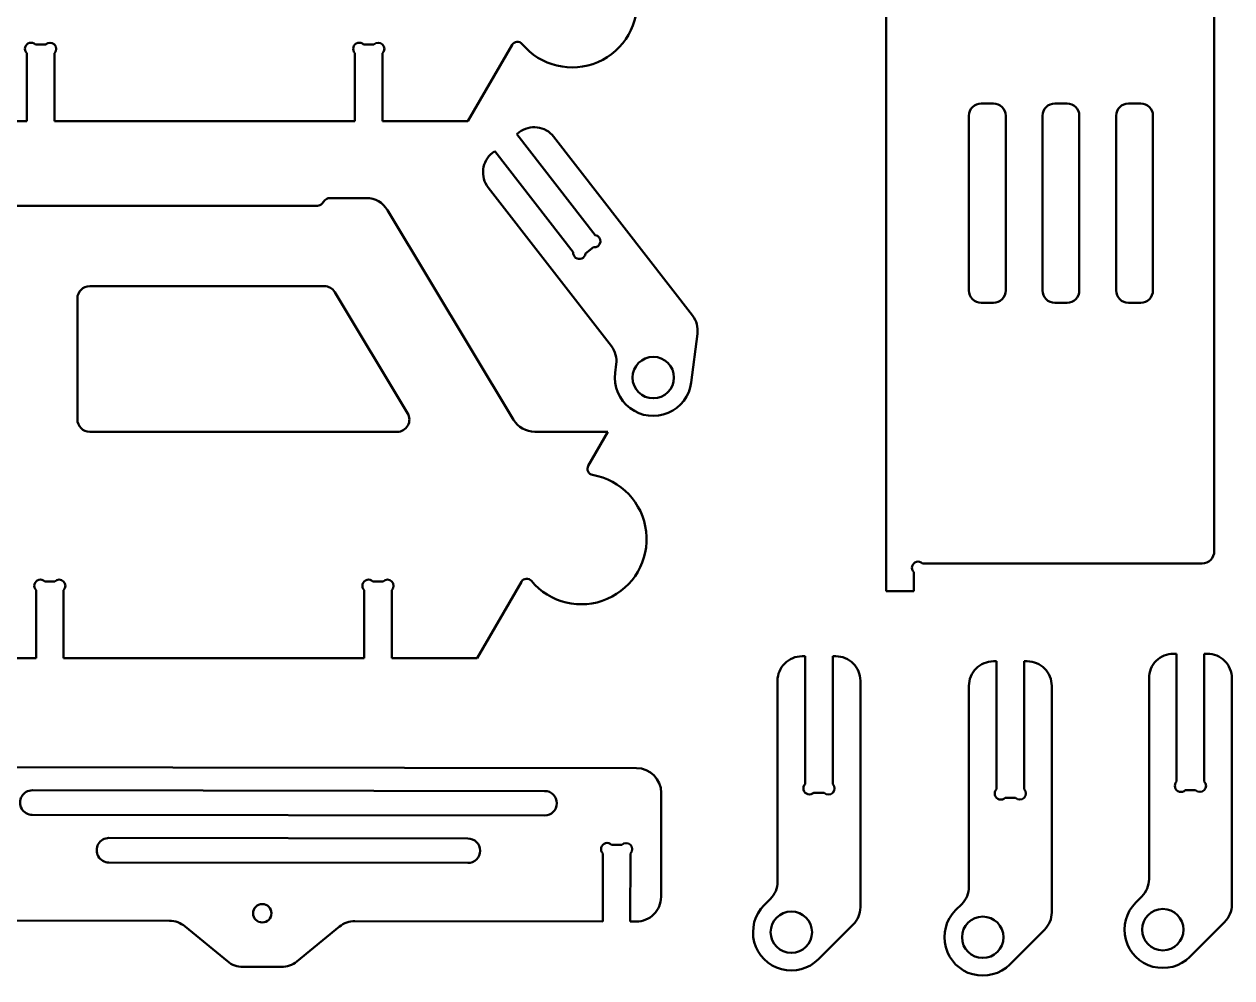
# Model space of a CAD drawing. Header units: millimetres. Extents: x -5696 to 5717, y -1207 to 892.
# Drawn here: x -4859.8 to -4684.2, y -1204.4 to -1065.7 of the extents above; entities that cross this region are included whole.
import ezdxf

# ---------------------------------------------------------------- set-up
doc = ezdxf.new("R2010")
doc.units = ezdxf.units.MM
doc.header["$MEASUREMENT"] = 0
doc.layers.add('layer 1', color=7, linetype='Continuous')

msp = doc.modelspace()

# ---------------------------------------------------------------- linework, layer by layer
at = {"layer": 'layer 1', "lineweight": 50}
for points in [[(-4734.5114, -1148.1703), (-4734.5114, -1148.1703), (-4734.5114, -953.7432), (-4734.5114, -953.7432)], [(-4686.7965, -959.5403), (-4686.7965, -959.5403), (-4686.7965, -1142.3732), (-4686.7965, -1142.3732)], [(-4858.1792, -1068.6971), (-4858.1792, -1068.6971), (-4856.6884, -1068.6971), (-4856.6884, -1068.6971)], [(-4810.4643, -1068.6971), (-4810.4643, -1068.6971), (-4808.9735, -1068.6971), (-4808.9735, -1068.6971)], [(-4795.294, -1079.8454), (-4795.294, -1079.8454), (-4788.8863, -1068.7469), (-4788.8863, -1068.7469)], [(-4859.4405, -1079.8454), (-4859.4405, -1079.8454), (-4859.4405, -1069.9583), (-4859.4405, -1069.9583)], [(-4855.4271, -1069.9583), (-4855.4271, -1069.9583), (-4855.4271, -1079.8454), (-4855.4271, -1079.8454)], [(-4811.7256, -1079.8454), (-4811.7256, -1079.8454), (-4811.7256, -1069.9583), (-4811.7256, -1069.9583)], [(-4807.7122, -1069.9583), (-4807.7122, -1069.9583), (-4807.7122, -1079.8454), (-4807.7122, -1079.8454)], [(-4720.6875, -1077.2669), (-4720.6875, -1077.2669), (-4718.9037, -1077.2669), (-4718.9037, -1077.2669)], [(-4709.9851, -1077.2669), (-4709.9851, -1077.2669), (-4708.2013, -1077.2669), (-4708.2013, -1077.2669)], [(-4699.2827, -1077.2669), (-4699.2827, -1077.2669), (-4697.4989, -1077.2669), (-4697.4989, -1077.2669)], [(-4722.4712, -1104.4688), (-4722.4712, -1104.4688), (-4722.4712, -1079.0506), (-4722.4712, -1079.0506)], [(-4717.12, -1079.0506), (-4717.12, -1079.0506), (-4717.12, -1104.4688), (-4717.12, -1104.4688)], [(-4711.7688, -1104.4688), (-4711.7688, -1104.4688), (-4711.7688, -1079.0506), (-4711.7688, -1079.0506)], [(-4706.4176, -1079.0506), (-4706.4176, -1079.0506), (-4706.4176, -1104.4688), (-4706.4176, -1104.4688)], [(-4701.0664, -1104.4688), (-4701.0664, -1104.4688), (-4701.0664, -1079.0506), (-4701.0664, -1079.0506)], [(-4695.7152, -1079.0506), (-4695.7152, -1079.0506), (-4695.7152, -1104.4688), (-4695.7152, -1104.4688)], [(-4903.142, -1079.8454), (-4903.142, -1079.8454), (-4859.4405, -1079.8454), (-4859.4405, -1079.8454)], [(-4855.4271, -1079.8454), (-4855.4271, -1079.8454), (-4811.7256, -1079.8454), (-4811.7256, -1079.8454)], [(-4807.7122, -1079.8454), (-4807.7122, -1079.8454), (-4795.294, -1079.8454), (-4795.294, -1079.8454)], [(-4788.2057, -1081.7352), (-4788.2057, -1081.7352), (-4787.8534, -1081.4618), (-4787.8534, -1081.4618)], [(-4776.8133, -1096.4163), (-4776.8133, -1096.4163), (-4788.2057, -1081.7352), (-4788.2057, -1081.7352)], [(-4782.8479, -1082.0932), (-4782.8479, -1082.0932), (-4762.6546, -1108.1157), (-4762.6546, -1108.1157)], [(-4791.7287, -1084.4691), (-4791.7287, -1084.4691), (-4791.3764, -1084.1957), (-4791.3764, -1084.1957)], [(-4791.3764, -1084.1957), (-4791.3764, -1084.1957), (-4779.984, -1098.8767), (-4779.984, -1098.8767)], [(-4774.451, -1112.5535), (-4774.451, -1112.5535), (-4792.3601, -1089.4746), (-4792.3601, -1089.4746)], [(-4817.1902, -1092.1451), (-4816.9266, -1092.1451), (-4816.6765, -1092.0285), (-4816.507, -1091.8265)], [(-4816.1062, -1091.3489), (-4816.1062, -1091.3489), (-4816.507, -1091.8265), (-4816.507, -1091.8265)], [(-4815.423, -1091.0303), (-4815.6866, -1091.0303), (-4815.9368, -1091.1469), (-4816.1062, -1091.3489)], [(-4810.0534, -1091.0303), (-4810.0534, -1091.0303), (-4815.423, -1091.0303), (-4815.423, -1091.0303)], [(-4806.9955, -1092.7604), (-4807.6405, -1091.6869), (-4808.8011, -1091.0303), (-4810.0534, -1091.0303)], [(-4817.1902, -1092.1451), (-4817.1902, -1092.1451), (-4911.4782, -1092.1451), (-4911.4782, -1092.1451)], [(-4788.6556, -1123.2831), (-4788.6556, -1123.2831), (-4806.9955, -1092.7604), (-4806.9955, -1092.7604)], [(-4778.2143, -1099.0999), (-4778.2143, -1099.0999), (-4777.0365, -1098.186), (-4777.0365, -1098.186)], [(-4850.2887, -1103.8313), (-4850.2887, -1103.8313), (-4816.1795, -1103.8313), (-4816.1795, -1103.8313)], [(-4814.6505, -1104.6964), (-4814.973, -1104.1596), (-4815.5533, -1103.8313), (-4816.1795, -1103.8313)], [(-4852.0724, -1123.2294), (-4852.0724, -1123.2294), (-4852.0724, -1105.6151), (-4852.0724, -1105.6151)], [(-4814.6505, -1104.6964), (-4814.6505, -1104.6964), (-4804.0667, -1122.3107), (-4804.0667, -1122.3107)], [(-4718.9037, -1106.2526), (-4717.9186, -1106.2526), (-4717.12, -1105.454), (-4717.12, -1104.4688)], [(-4708.2013, -1106.2526), (-4707.2162, -1106.2526), (-4706.4176, -1105.454), (-4706.4176, -1104.4688)], [(-4697.4989, -1106.2526), (-4696.5138, -1106.2526), (-4695.7152, -1105.454), (-4695.7152, -1104.4688)], [(-4718.9037, -1106.2526), (-4718.9037, -1106.2526), (-4720.6875, -1106.2526), (-4720.6875, -1106.2526)], [(-4708.2013, -1106.2526), (-4708.2013, -1106.2526), (-4709.9851, -1106.2526), (-4709.9851, -1106.2526)], [(-4697.4989, -1106.2526), (-4697.4989, -1106.2526), (-4699.2827, -1106.2526), (-4699.2827, -1106.2526)], [(-4761.9336, -1110.7492), (-4761.8152, -1109.8105), (-4762.0745, -1108.8632), (-4762.6546, -1108.1157)], [(-4761.9336, -1110.7492), (-4761.9336, -1110.7492), (-4762.8268, -1117.8308), (-4762.8268, -1117.8308)], [(-4773.73, -1115.187), (-4773.6116, -1114.2483), (-4773.871, -1113.301), (-4774.451, -1112.5535)], [(-4773.8875, -1116.4357), (-4773.8875, -1116.4357), (-4773.73, -1115.187), (-4773.73, -1115.187)], [(-4788.6556, -1123.2831), (-4788.0106, -1124.3565), (-4786.85, -1125.0132), (-4785.5977, -1125.0132)], [(-4805.5957, -1125.0132), (-4805.5957, -1125.0132), (-4850.2887, -1125.0132), (-4850.2887, -1125.0132)], [(-4774.942, -1125.0132), (-4774.942, -1125.0132), (-4785.5977, -1125.0132), (-4785.5977, -1125.0132)], [(-4777.7983, -1129.9605), (-4777.7983, -1129.9605), (-4774.942, -1125.0132), (-4774.942, -1125.0132)], [(-4688.5802, -1144.1569), (-4687.5951, -1144.1569), (-4686.7965, -1143.3583), (-4686.7965, -1142.3732)], [(-4688.5802, -1144.1569), (-4688.5802, -1144.1569), (-4729.2367, -1144.1569), (-4729.2367, -1144.1569)], [(-4730.498, -1145.4182), (-4730.498, -1145.4182), (-4730.498, -1148.1703), (-4730.498, -1148.1703)], [(-4858.0874, -1157.9203), (-4858.0874, -1157.9203), (-4858.0874, -1148.0333), (-4858.0874, -1148.0333)], [(-4856.8262, -1146.772), (-4856.8262, -1146.772), (-4855.3353, -1146.772), (-4855.3353, -1146.772)], [(-4854.074, -1148.0333), (-4854.074, -1148.0333), (-4854.074, -1157.9203), (-4854.074, -1157.9203)], [(-4810.3725, -1157.9203), (-4810.3725, -1157.9203), (-4810.3725, -1148.0333), (-4810.3725, -1148.0333)], [(-4809.1112, -1146.772), (-4809.1112, -1146.772), (-4807.6204, -1146.772), (-4807.6204, -1146.772)], [(-4806.3591, -1148.0333), (-4806.3591, -1148.0333), (-4806.3591, -1157.9203), (-4806.3591, -1157.9203)], [(-4793.9409, -1157.9203), (-4793.9409, -1157.9203), (-4787.5332, -1146.8218), (-4787.5332, -1146.8218)], [(-4730.498, -1148.1703), (-4730.498, -1148.1703), (-4734.5114, -1148.1703), (-4734.5114, -1148.1703)], [(-4901.7889, -1157.9203), (-4901.7889, -1157.9203), (-4858.0874, -1157.9203), (-4858.0874, -1157.9203)], [(-4854.074, -1157.9203), (-4854.074, -1157.9203), (-4810.3725, -1157.9203), (-4810.3725, -1157.9203)], [(-4806.3591, -1157.9203), (-4806.3591, -1157.9203), (-4793.9409, -1157.9203), (-4793.9409, -1157.9203)], [(-4746.7222, -1157.6496), (-4746.7222, -1157.6496), (-4746.2763, -1157.6496), (-4746.2763, -1157.6496)], [(-4746.2763, -1157.6496), (-4746.2763, -1157.6496), (-4746.2763, -1176.2324), (-4746.2763, -1176.2324)], [(-4742.2629, -1157.6496), (-4742.2629, -1157.6496), (-4741.8169, -1157.6496), (-4741.8169, -1157.6496)], [(-4742.2629, -1176.2324), (-4742.2629, -1176.2324), (-4742.2629, -1157.6496), (-4742.2629, -1157.6496)], [(-4718.898, -1158.3889), (-4718.898, -1158.3889), (-4718.4521, -1158.3889), (-4718.4521, -1158.3889)], [(-4718.4521, -1158.3889), (-4718.4521, -1158.3889), (-4718.4521, -1176.9716), (-4718.4521, -1176.9716)], [(-4714.4387, -1158.3889), (-4714.4387, -1158.3889), (-4713.9928, -1158.3889), (-4713.9928, -1158.3889)], [(-4714.4387, -1176.9716), (-4714.4387, -1176.9716), (-4714.4387, -1158.3889), (-4714.4387, -1158.3889)], [(-4692.7168, -1157.2789), (-4692.7168, -1157.2789), (-4692.2708, -1157.2789), (-4692.2708, -1157.2789)], [(-4692.2708, -1157.2789), (-4692.2708, -1157.2789), (-4692.2708, -1175.8616), (-4692.2708, -1175.8616)], [(-4688.2574, -1157.2789), (-4688.2574, -1157.2789), (-4687.8115, -1157.2789), (-4687.8115, -1157.2789)], [(-4688.2574, -1175.8616), (-4688.2574, -1175.8616), (-4688.2574, -1157.2789), (-4688.2574, -1157.2789)], [(-4750.2897, -1190.4296), (-4750.2897, -1190.4296), (-4750.2897, -1161.2171), (-4750.2897, -1161.2171)], [(-4738.2495, -1161.2171), (-4738.2495, -1161.2171), (-4738.2495, -1194.1555), (-4738.2495, -1194.1555)], [(-4722.4655, -1191.1689), (-4722.4655, -1191.1689), (-4722.4655, -1161.9563), (-4722.4655, -1161.9563)], [(-4710.4253, -1161.9563), (-4710.4253, -1161.9563), (-4710.4253, -1194.8948), (-4710.4253, -1194.8948)], [(-4696.2842, -1190.0589), (-4696.2842, -1190.0589), (-4696.2842, -1160.8463), (-4696.2842, -1160.8463)], [(-4684.244, -1160.8463), (-4684.244, -1160.8463), (-4684.244, -1193.7848), (-4684.244, -1193.7848)], [(-4770.7699, -1173.9279), (-4770.7699, -1173.9279), (-4871.9968, -1173.7848), (-4871.9968, -1173.7848)], [(-4767.2075, -1177.5004), (-4767.2047, -1175.5301), (-4768.7997, -1173.9306), (-4770.7699, -1173.9279)], [(-4858.6235, -1177.1482), (-4858.6235, -1177.1482), (-4784.1527, -1177.2534), (-4784.1527, -1177.2534)], [(-4767.229, -1192.6621), (-4767.229, -1192.6621), (-4767.2075, -1177.5004), (-4767.2075, -1177.5004)], [(-4745.015, -1177.4937), (-4745.015, -1177.4937), (-4743.5242, -1177.4937), (-4743.5242, -1177.4937)], [(-4691.0095, -1177.1229), (-4691.0095, -1177.1229), (-4689.5187, -1177.1229), (-4689.5187, -1177.1229)], [(-4717.1908, -1178.2329), (-4717.1908, -1178.2329), (-4715.7, -1178.2329), (-4715.7, -1178.2329)], [(-4784.1577, -1180.8209), (-4784.1577, -1180.8209), (-4858.6286, -1180.7156), (-4858.6286, -1180.7156)], [(-4847.485, -1184.0759), (-4847.485, -1184.0759), (-4795.3108, -1184.1496), (-4795.3108, -1184.1496)], [(-4774.4297, -1185.071), (-4774.4297, -1185.071), (-4772.9388, -1185.0731), (-4772.9388, -1185.0731)], [(-4775.7067, -1196.2176), (-4775.7067, -1196.2176), (-4775.6928, -1186.3305), (-4775.6928, -1186.3305)], [(-4771.6793, -1186.3362), (-4771.6793, -1186.3362), (-4771.6933, -1196.2233), (-4771.6933, -1196.2233)], [(-4795.3158, -1187.7171), (-4795.3158, -1187.7171), (-4847.49, -1187.6434), (-4847.49, -1187.6434)], [(-4697.3291, -1192.5814), (-4696.6601, -1191.9124), (-4696.2842, -1191.005), (-4696.2842, -1190.0589)], [(-4751.3346, -1192.9522), (-4750.6655, -1192.2831), (-4750.2897, -1191.3757), (-4750.2897, -1190.4296)], [(-4723.5104, -1193.6914), (-4722.8414, -1193.0224), (-4722.4655, -1192.115), (-4722.4655, -1191.1689)], [(-4752.2245, -1193.8421), (-4752.2245, -1193.8421), (-4751.3346, -1192.9522), (-4751.3346, -1192.9522)], [(-4724.4004, -1194.5814), (-4724.4004, -1194.5814), (-4723.5104, -1193.6914), (-4723.5104, -1193.6914)], [(-4698.2191, -1193.4714), (-4698.2191, -1193.4714), (-4697.3291, -1192.5814), (-4697.3291, -1192.5814)], [(-4685.2889, -1196.3074), (-4684.6199, -1195.6383), (-4684.244, -1194.731), (-4684.244, -1193.7848)], [(-4739.2943, -1196.6781), (-4738.6253, -1196.0091), (-4738.2495, -1195.1017), (-4738.2495, -1194.1555)], [(-4711.4702, -1197.4174), (-4710.8012, -1196.7483), (-4710.4253, -1195.841), (-4710.4253, -1194.8948)], [(-4867.1231, -1196.0884), (-4867.1231, -1196.0884), (-4838.6904, -1196.1285), (-4838.6904, -1196.1285)], [(-4836.4272, -1196.9425), (-4837.0646, -1196.4174), (-4837.8645, -1196.1297), (-4838.6904, -1196.1285)], [(-4836.4272, -1196.9425), (-4836.4272, -1196.9425), (-4830.2651, -1202.0187), (-4830.2651, -1202.0187)], [(-4820.1622, -1202.033), (-4820.1622, -1202.033), (-4813.9858, -1196.9742), (-4813.9858, -1196.9742)], [(-4811.7202, -1196.1667), (-4812.5461, -1196.1655), (-4813.3468, -1196.4509), (-4813.9858, -1196.9742)], [(-4811.7202, -1196.1667), (-4811.7202, -1196.1667), (-4775.7067, -1196.2176), (-4775.7067, -1196.2176)], [(-4771.6933, -1196.2233), (-4771.6933, -1196.2233), (-4770.8015, -1196.2245), (-4770.8015, -1196.2245)], [(-4739.2943, -1196.6781), (-4739.2943, -1196.6781), (-4744.3414, -1201.7252), (-4744.3414, -1201.7252)], [(-4685.2889, -1196.3074), (-4685.2889, -1196.3074), (-4690.336, -1201.3545), (-4690.336, -1201.3545)], [(-4711.4702, -1197.4174), (-4711.4702, -1197.4174), (-4716.5173, -1202.4645), (-4716.5173, -1202.4645)], [(-4830.2651, -1202.0187), (-4829.6276, -1202.5438), (-4828.8278, -1202.8315), (-4828.0019, -1202.8327)], [(-4822.4277, -1202.8406), (-4821.6018, -1202.8417), (-4820.8011, -1202.5563), (-4820.1622, -1202.033)], [(-4828.0019, -1202.8327), (-4828.0019, -1202.8327), (-4822.4277, -1202.8406), (-4822.4277, -1202.8406)]]:
    msp.add_open_spline(points, degree=3, dxfattribs=at)
for points, knots in [([(-4787.4294, -1068.621), (-4784.742, -1071.8381), (-4780.2603, -1072.9073), (-4776.41, -1071.2498), (-4776.41, -1071.2498), (-4772.5598, -1069.5923), (-4770.256, -1065.6021), (-4770.7457, -1061.4389), (-4770.7457, -1061.4389), (-4771.2354, -1057.2758), (-4774.4022, -1053.929), (-4778.5319, -1053.2102)], [0, 0, 0, 0, 0.25, 0.25, 0.25, 0.25, 0.5, 0.5, 0.5, 0.5, 1, 1, 1, 1]), ([(-4858.1792, -1068.6971), (-4858.4045, -1068.4718), (-4858.7329, -1068.3837), (-4859.0407, -1068.4662), (-4859.0407, -1068.4662), (-4859.3484, -1068.5487), (-4859.5888, -1068.7891), (-4859.6713, -1069.0969), (-4859.6713, -1069.0969), (-4859.7538, -1069.4046), (-4859.6658, -1069.733), (-4859.4405, -1069.9583)], [0, 0, 0, 0, 0.25, 0.25, 0.25, 0.25, 0.5, 0.5, 0.5, 0.5, 1, 1, 1, 1]), ([(-4855.4271, -1069.9583), (-4855.0788, -1069.61), (-4855.0788, -1069.0454), (-4855.4271, -1068.6971), (-4855.4271, -1068.6971), (-4855.7754, -1068.3488), (-4856.3401, -1068.3488), (-4856.6884, -1068.6971)], [0, 0, 0, 0, 0.33333333, 0.33333333, 0.33333333, 0.33333333, 1, 1, 1, 1]), ([(-4810.4643, -1068.6971), (-4810.6896, -1068.4718), (-4811.018, -1068.3837), (-4811.3258, -1068.4662), (-4811.3258, -1068.4662), (-4811.6335, -1068.5487), (-4811.8739, -1068.7891), (-4811.9564, -1069.0969), (-4811.9564, -1069.0969), (-4812.0389, -1069.4046), (-4811.9509, -1069.733), (-4811.7256, -1069.9583)], [0, 0, 0, 0, 0.25, 0.25, 0.25, 0.25, 0.5, 0.5, 0.5, 0.5, 1, 1, 1, 1]), ([(-4807.7122, -1069.9583), (-4807.3639, -1069.61), (-4807.3639, -1069.0454), (-4807.7122, -1068.6971), (-4807.7122, -1068.6971), (-4808.0605, -1068.3488), (-4808.6252, -1068.3488), (-4808.9735, -1068.6971)], [0, 0, 0, 0, 0.33333333, 0.33333333, 0.33333333, 0.33333333, 1, 1, 1, 1]), ([(-4787.4294, -1068.621), (-4787.6162, -1068.3975), (-4787.9004, -1068.2792), (-4788.1906, -1068.3043), (-4788.1906, -1068.3043), (-4788.4809, -1068.3293), (-4788.7406, -1068.4946), (-4788.8863, -1068.7469)], [0, 0, 0, 0, 0.33333333, 0.33333333, 0.33333333, 0.33333333, 1, 1, 1, 1]), ([(-4720.6875, -1077.2669), (-4721.1606, -1077.2669), (-4721.6143, -1077.4548), (-4721.9488, -1077.7893), (-4721.9488, -1077.7893), (-4722.2833, -1078.1238), (-4722.4712, -1078.5775), (-4722.4712, -1079.0506)], [0, 0, 0, 0, 0.33333333, 0.33333333, 0.33333333, 0.33333333, 1, 1, 1, 1]), ([(-4717.12, -1079.0506), (-4717.12, -1078.5775), (-4717.308, -1078.1238), (-4717.6425, -1077.7893), (-4717.6425, -1077.7893), (-4717.977, -1077.4548), (-4718.4307, -1077.2669), (-4718.9037, -1077.2669)], [0, 0, 0, 0, 0.33333333, 0.33333333, 0.33333333, 0.33333333, 1, 1, 1, 1]), ([(-4709.9851, -1077.2669), (-4710.4581, -1077.2669), (-4710.9119, -1077.4548), (-4711.2464, -1077.7893), (-4711.2464, -1077.7893), (-4711.5809, -1078.1238), (-4711.7688, -1078.5775), (-4711.7688, -1079.0506)], [0, 0, 0, 0, 0.33333333, 0.33333333, 0.33333333, 0.33333333, 1, 1, 1, 1]), ([(-4706.4176, -1079.0506), (-4706.4176, -1078.5775), (-4706.6055, -1078.1238), (-4706.9401, -1077.7893), (-4706.9401, -1077.7893), (-4707.2746, -1077.4548), (-4707.7283, -1077.2669), (-4708.2013, -1077.2669)], [0, 0, 0, 0, 0.33333333, 0.33333333, 0.33333333, 0.33333333, 1, 1, 1, 1]), ([(-4699.2827, -1077.2669), (-4699.7557, -1077.2669), (-4700.2094, -1077.4548), (-4700.544, -1077.7893), (-4700.544, -1077.7893), (-4700.8785, -1078.1238), (-4701.0664, -1078.5775), (-4701.0664, -1079.0506)], [0, 0, 0, 0, 0.33333333, 0.33333333, 0.33333333, 0.33333333, 1, 1, 1, 1]), ([(-4695.7152, -1079.0506), (-4695.7152, -1078.5775), (-4695.9031, -1078.1238), (-4696.2376, -1077.7893), (-4696.2376, -1077.7893), (-4696.5722, -1077.4548), (-4697.0259, -1077.2669), (-4697.4989, -1077.2669)], [0, 0, 0, 0, 0.33333333, 0.33333333, 0.33333333, 0.33333333, 1, 1, 1, 1]), ([(-4782.8479, -1082.0932), (-4783.4279, -1081.3457), (-4784.2811, -1080.8592), (-4785.2199, -1080.7408), (-4785.2199, -1080.7408), (-4786.1586, -1080.6224), (-4787.1059, -1080.8818), (-4787.8534, -1081.4618)], [0, 0, 0, 0, 0.33333333, 0.33333333, 0.33333333, 0.33333333, 1, 1, 1, 1]), ([(-4791.7287, -1084.4691), (-4792.4762, -1085.0491), (-4792.9627, -1085.9023), (-4793.0811, -1086.8411), (-4793.0811, -1086.8411), (-4793.1995, -1087.7798), (-4792.9401, -1088.7271), (-4792.3601, -1089.4746)], [0, 0, 0, 0, 0.33333333, 0.33333333, 0.33333333, 0.33333333, 1, 1, 1, 1]), ([(-4777.0365, -1098.186), (-4776.5478, -1098.2476), (-4776.1017, -1097.9014), (-4776.0401, -1097.4127), (-4776.0401, -1097.4127), (-4775.9784, -1096.924), (-4776.3246, -1096.4779), (-4776.8133, -1096.4163)], [0, 0, 0, 0, 0.33333333, 0.33333333, 0.33333333, 0.33333333, 1, 1, 1, 1]), ([(-4779.984, -1098.8767), (-4780.0239, -1099.1928), (-4779.8921, -1099.5062), (-4779.6383, -1099.6988), (-4779.6383, -1099.6988), (-4779.3844, -1099.8914), (-4779.0471, -1099.934), (-4778.7534, -1099.8104), (-4778.7534, -1099.8104), (-4778.4597, -1099.6869), (-4778.2542, -1099.4161), (-4778.2143, -1099.0999)], [0, 0, 0, 0, 0.25, 0.25, 0.25, 0.25, 0.5, 0.5, 0.5, 0.5, 1, 1, 1, 1]), ([(-4850.2887, -1103.8313), (-4850.7617, -1103.8313), (-4851.2154, -1104.0193), (-4851.5499, -1104.3538), (-4851.5499, -1104.3538), (-4851.8844, -1104.6883), (-4852.0724, -1105.142), (-4852.0724, -1105.6151)], [0, 0, 0, 0, 0.33333333, 0.33333333, 0.33333333, 0.33333333, 1, 1, 1, 1]), ([(-4722.4712, -1104.4688), (-4722.4712, -1104.9419), (-4722.2833, -1105.3956), (-4721.9488, -1105.7301), (-4721.9488, -1105.7301), (-4721.6143, -1106.0646), (-4721.1606, -1106.2526), (-4720.6875, -1106.2526)], [0, 0, 0, 0, 0.33333333, 0.33333333, 0.33333333, 0.33333333, 1, 1, 1, 1]), ([(-4711.7688, -1104.4688), (-4711.7688, -1104.9419), (-4711.5809, -1105.3956), (-4711.2464, -1105.7301), (-4711.2464, -1105.7301), (-4710.9119, -1106.0646), (-4710.4581, -1106.2526), (-4709.9851, -1106.2526)], [0, 0, 0, 0, 0.33333333, 0.33333333, 0.33333333, 0.33333333, 1, 1, 1, 1]), ([(-4701.0664, -1104.4688), (-4701.0664, -1104.9419), (-4700.8785, -1105.3956), (-4700.544, -1105.7301), (-4700.544, -1105.7301), (-4700.2094, -1106.0646), (-4699.7557, -1106.2526), (-4699.2827, -1106.2526)], [0, 0, 0, 0, 0.33333333, 0.33333333, 0.33333333, 0.33333333, 1, 1, 1, 1]), ([(-4765.3471, -1117.1332), (-4765.3471, -1115.4708), (-4766.6947, -1114.1232), (-4768.3571, -1114.1232), (-4768.3571, -1114.1232), (-4770.0195, -1114.1232), (-4771.3672, -1115.4708), (-4771.3672, -1117.1332), (-4771.3672, -1117.1332), (-4771.3672, -1118.7956), (-4770.0196, -1120.1433), (-4768.3572, -1120.1433), (-4768.3572, -1120.1433), (-4766.6947, -1120.1433), (-4765.3471, -1118.7957), (-4765.3471, -1117.1332)], [0, 0, 0, 0, 0.2, 0.2, 0.2, 0.2, 0.4, 0.4, 0.4, 0.4, 0.6, 0.6, 0.6, 0.6, 1, 1, 1, 1]), ([(-4773.8875, -1116.4357), (-4774.1367, -1118.4115), (-4773.3129, -1120.3702), (-4771.7264, -1121.5739), (-4771.7264, -1121.5739), (-4770.1399, -1122.7776), (-4768.0318, -1123.0435), (-4766.1961, -1122.2714), (-4766.1961, -1122.2714), (-4764.3603, -1121.4993), (-4763.076, -1119.8066), (-4762.8268, -1117.8308)], [0, 0, 0, 0, 0.25, 0.25, 0.25, 0.25, 0.5, 0.5, 0.5, 0.5, 1, 1, 1, 1]), ([(-4852.0724, -1123.2294), (-4852.0724, -1123.7025), (-4851.8844, -1124.1562), (-4851.5499, -1124.4907), (-4851.5499, -1124.4907), (-4851.2154, -1124.8252), (-4850.7617, -1125.0132), (-4850.2887, -1125.0132)], [0, 0, 0, 0, 0.33333333, 0.33333333, 0.33333333, 0.33333333, 1, 1, 1, 1]), ([(-4805.5957, -1125.0132), (-4804.9529, -1125.0132), (-4804.3597, -1124.6673), (-4804.0432, -1124.1078), (-4804.0432, -1124.1078), (-4803.7266, -1123.5483), (-4803.7356, -1122.8618), (-4804.0667, -1122.3107)], [0, 0, 0, 0, 0.33333333, 0.33333333, 0.33333333, 0.33333333, 1, 1, 1, 1]), ([(-4777.7983, -1129.9605), (-4777.944, -1130.2129), (-4777.9573, -1130.5204), (-4777.8339, -1130.7843), (-4777.8339, -1130.7843), (-4777.7104, -1131.0482), (-4777.4659, -1131.2352), (-4777.1789, -1131.2851)], [0, 0, 0, 0, 0.33333333, 0.33333333, 0.33333333, 0.33333333, 1, 1, 1, 1]), ([(-4786.0764, -1146.696), (-4783.389, -1149.913), (-4778.9072, -1150.9822), (-4775.057, -1149.3247), (-4775.057, -1149.3247), (-4771.2067, -1147.6672), (-4768.903, -1143.677), (-4769.3927, -1139.5139), (-4769.3927, -1139.5139), (-4769.8823, -1135.3507), (-4773.0491, -1132.004), (-4777.1788, -1131.2851)], [0, 0, 0, 0, 0.25, 0.25, 0.25, 0.25, 0.5, 0.5, 0.5, 0.5, 1, 1, 1, 1]), ([(-4729.2367, -1144.1569), (-4729.4621, -1143.9316), (-4729.7904, -1143.8436), (-4730.0982, -1143.9261), (-4730.0982, -1143.9261), (-4730.406, -1144.0086), (-4730.6464, -1144.249), (-4730.7289, -1144.5567), (-4730.7289, -1144.5567), (-4730.8113, -1144.8645), (-4730.7233, -1145.1929), (-4730.498, -1145.4182)], [0, 0, 0, 0, 0.25, 0.25, 0.25, 0.25, 0.5, 0.5, 0.5, 0.5, 1, 1, 1, 1]), ([(-4856.8262, -1146.772), (-4857.0515, -1146.5467), (-4857.3798, -1146.4587), (-4857.6876, -1146.5412), (-4857.6876, -1146.5412), (-4857.9954, -1146.6236), (-4858.2358, -1146.864), (-4858.3183, -1147.1718), (-4858.3183, -1147.1718), (-4858.4007, -1147.4796), (-4858.3127, -1147.808), (-4858.0874, -1148.0333)], [0, 0, 0, 0, 0.25, 0.25, 0.25, 0.25, 0.5, 0.5, 0.5, 0.5, 1, 1, 1, 1]), ([(-4854.074, -1148.0333), (-4853.7258, -1147.685), (-4853.7258, -1147.1203), (-4854.074, -1146.772), (-4854.074, -1146.772), (-4854.4223, -1146.4237), (-4854.987, -1146.4237), (-4855.3353, -1146.772)], [0, 0, 0, 0, 0.33333333, 0.33333333, 0.33333333, 0.33333333, 1, 1, 1, 1]), ([(-4809.1112, -1146.772), (-4809.3365, -1146.5467), (-4809.6649, -1146.4587), (-4809.9727, -1146.5412), (-4809.9727, -1146.5412), (-4810.2805, -1146.6236), (-4810.5209, -1146.864), (-4810.6034, -1147.1718), (-4810.6034, -1147.1718), (-4810.6858, -1147.4796), (-4810.5978, -1147.808), (-4810.3725, -1148.0333)], [0, 0, 0, 0, 0.25, 0.25, 0.25, 0.25, 0.5, 0.5, 0.5, 0.5, 1, 1, 1, 1]), ([(-4806.3591, -1148.0333), (-4806.0108, -1147.685), (-4806.0108, -1147.1203), (-4806.3591, -1146.772), (-4806.3591, -1146.772), (-4806.7074, -1146.4237), (-4807.2721, -1146.4237), (-4807.6204, -1146.772)], [0, 0, 0, 0, 0.33333333, 0.33333333, 0.33333333, 0.33333333, 1, 1, 1, 1]), ([(-4786.0764, -1146.696), (-4786.2631, -1146.4724), (-4786.5473, -1146.3541), (-4786.8376, -1146.3792), (-4786.8376, -1146.3792), (-4787.1278, -1146.4043), (-4787.3875, -1146.5695), (-4787.5332, -1146.8218)], [0, 0, 0, 0, 0.33333333, 0.33333333, 0.33333333, 0.33333333, 1, 1, 1, 1]), ([(-4746.7222, -1157.6496), (-4747.6684, -1157.6496), (-4748.5758, -1158.0255), (-4749.2448, -1158.6945), (-4749.2448, -1158.6945), (-4749.9138, -1159.3635), (-4750.2897, -1160.2709), (-4750.2897, -1161.2171)], [0, 0, 0, 0, 0.33333333, 0.33333333, 0.33333333, 0.33333333, 1, 1, 1, 1]), ([(-4738.2495, -1161.2171), (-4738.2495, -1160.2709), (-4738.6253, -1159.3635), (-4739.2943, -1158.6945), (-4739.2943, -1158.6945), (-4739.9634, -1158.0255), (-4740.8708, -1157.6496), (-4741.8169, -1157.6496)], [0, 0, 0, 0, 0.33333333, 0.33333333, 0.33333333, 0.33333333, 1, 1, 1, 1]), ([(-4718.898, -1158.3889), (-4719.8442, -1158.3889), (-4720.7516, -1158.7647), (-4721.4206, -1159.4338), (-4721.4206, -1159.4338), (-4722.0897, -1160.1028), (-4722.4655, -1161.0102), (-4722.4655, -1161.9563)], [0, 0, 0, 0, 0.33333333, 0.33333333, 0.33333333, 0.33333333, 1, 1, 1, 1]), ([(-4710.4253, -1161.9563), (-4710.4253, -1161.0102), (-4710.8012, -1160.1028), (-4711.4702, -1159.4338), (-4711.4702, -1159.4338), (-4712.1392, -1158.7647), (-4713.0466, -1158.3889), (-4713.9928, -1158.3889)], [0, 0, 0, 0, 0.33333333, 0.33333333, 0.33333333, 0.33333333, 1, 1, 1, 1]), ([(-4692.7168, -1157.2789), (-4693.6629, -1157.2789), (-4694.5703, -1157.6547), (-4695.2393, -1158.3238), (-4695.2393, -1158.3238), (-4695.9084, -1158.9928), (-4696.2842, -1159.9002), (-4696.2842, -1160.8463)], [0, 0, 0, 0, 0.33333333, 0.33333333, 0.33333333, 0.33333333, 1, 1, 1, 1]), ([(-4684.244, -1160.8463), (-4684.244, -1159.9002), (-4684.6199, -1158.9928), (-4685.2889, -1158.3238), (-4685.2889, -1158.3238), (-4685.9579, -1157.6547), (-4686.8653, -1157.2789), (-4687.8115, -1157.2789)], [0, 0, 0, 0, 0.33333333, 0.33333333, 0.33333333, 0.33333333, 1, 1, 1, 1]), ([(-4746.2763, -1176.2324), (-4746.5016, -1176.4577), (-4746.5896, -1176.7861), (-4746.5071, -1177.0938), (-4746.5071, -1177.0938), (-4746.4246, -1177.4016), (-4746.1842, -1177.642), (-4745.8765, -1177.7245), (-4745.8765, -1177.7245), (-4745.5687, -1177.8069), (-4745.2403, -1177.719), (-4745.015, -1177.4937)], [0, 0, 0, 0, 0.25, 0.25, 0.25, 0.25, 0.5, 0.5, 0.5, 0.5, 1, 1, 1, 1]), ([(-4743.5242, -1177.4937), (-4743.1759, -1177.842), (-4742.6112, -1177.842), (-4742.2629, -1177.4937), (-4742.2629, -1177.4937), (-4741.9146, -1177.1454), (-4741.9146, -1176.5807), (-4742.2629, -1176.2324)], [0, 0, 0, 0, 0.33333333, 0.33333333, 0.33333333, 0.33333333, 1, 1, 1, 1]), ([(-4692.2708, -1175.8616), (-4692.4961, -1176.087), (-4692.5841, -1176.4153), (-4692.5017, -1176.7231), (-4692.5017, -1176.7231), (-4692.4192, -1177.0309), (-4692.1788, -1177.2713), (-4691.871, -1177.3538), (-4691.871, -1177.3538), (-4691.5632, -1177.4362), (-4691.2348, -1177.3482), (-4691.0095, -1177.1229)], [0, 0, 0, 0, 0.25, 0.25, 0.25, 0.25, 0.5, 0.5, 0.5, 0.5, 1, 1, 1, 1]), ([(-4689.5187, -1177.1229), (-4689.1704, -1177.4712), (-4688.6057, -1177.4712), (-4688.2574, -1177.1229), (-4688.2574, -1177.1229), (-4687.9091, -1176.7747), (-4687.9091, -1176.2099), (-4688.2574, -1175.8616)], [0, 0, 0, 0, 0.33333333, 0.33333333, 0.33333333, 0.33333333, 1, 1, 1, 1]), ([(-4858.6235, -1177.1482), (-4859.2608, -1177.1473), (-4859.8501, -1177.4864), (-4860.1695, -1178.0379), (-4860.1695, -1178.0379), (-4860.489, -1178.5893), (-4860.4899, -1179.2693), (-4860.1721, -1179.8216), (-4860.1721, -1179.8216), (-4859.8542, -1180.3739), (-4859.2658, -1180.7147), (-4858.6286, -1180.7156)], [0, 0, 0, 0, 0.25, 0.25, 0.25, 0.25, 0.5, 0.5, 0.5, 0.5, 1, 1, 1, 1]), ([(-4784.1577, -1180.8209), (-4783.1726, -1180.8223), (-4782.3728, -1180.0248), (-4782.3715, -1179.0397), (-4782.3715, -1179.0397), (-4782.3701, -1178.0546), (-4783.1675, -1177.2548), (-4784.1527, -1177.2534)], [0, 0, 0, 0, 0.33333333, 0.33333333, 0.33333333, 0.33333333, 1, 1, 1, 1]), ([(-4718.4521, -1176.9716), (-4718.6774, -1177.197), (-4718.7654, -1177.5253), (-4718.6829, -1177.8331), (-4718.6829, -1177.8331), (-4718.6005, -1178.1409), (-4718.3601, -1178.3813), (-4718.0523, -1178.4638), (-4718.0523, -1178.4638), (-4717.7445, -1178.5462), (-4717.4161, -1178.4582), (-4717.1908, -1178.2329)], [0, 0, 0, 0, 0.25, 0.25, 0.25, 0.25, 0.5, 0.5, 0.5, 0.5, 1, 1, 1, 1]), ([(-4715.7, -1178.2329), (-4715.3517, -1178.5812), (-4714.787, -1178.5812), (-4714.4387, -1178.2329), (-4714.4387, -1178.2329), (-4714.0904, -1177.8846), (-4714.0904, -1177.3199), (-4714.4387, -1176.9716)], [0, 0, 0, 0, 0.33333333, 0.33333333, 0.33333333, 0.33333333, 1, 1, 1, 1]), ([(-4847.485, -1184.0759), (-4848.1222, -1184.075), (-4848.7116, -1184.4141), (-4849.031, -1184.9656), (-4849.031, -1184.9656), (-4849.3504, -1185.517), (-4849.3514, -1186.197), (-4849.0335, -1186.7493), (-4849.0335, -1186.7493), (-4848.7157, -1187.3017), (-4848.1273, -1187.6425), (-4847.49, -1187.6434)], [0, 0, 0, 0, 0.25, 0.25, 0.25, 0.25, 0.5, 0.5, 0.5, 0.5, 1, 1, 1, 1]), ([(-4795.3158, -1187.7171), (-4794.3307, -1187.7185), (-4793.531, -1186.921), (-4793.5295, -1185.9359), (-4793.5295, -1185.9359), (-4793.5282, -1184.9508), (-4794.3256, -1184.151), (-4795.3108, -1184.1496)], [0, 0, 0, 0, 0.33333333, 0.33333333, 0.33333333, 0.33333333, 1, 1, 1, 1]), ([(-4774.4297, -1185.071), (-4774.6547, -1184.8454), (-4774.9829, -1184.7569), (-4775.2908, -1184.839), (-4775.2908, -1184.839), (-4775.5987, -1184.921), (-4775.8395, -1185.1611), (-4775.9224, -1185.4687), (-4775.9224, -1185.4687), (-4776.0053, -1185.7764), (-4775.9177, -1186.1049), (-4775.6928, -1186.3305)], [0, 0, 0, 0, 0.25, 0.25, 0.25, 0.25, 0.5, 0.5, 0.5, 0.5, 1, 1, 1, 1]), ([(-4771.6793, -1186.3362), (-4771.3306, -1185.9884), (-4771.3298, -1185.4237), (-4771.6776, -1185.0749), (-4771.6776, -1185.0749), (-4772.0254, -1184.7261), (-4772.5901, -1184.7253), (-4772.9388, -1185.0731)], [0, 0, 0, 0, 0.33333333, 0.33333333, 0.33333333, 0.33333333, 1, 1, 1, 1]), ([(-4823.8659, -1195.0328), (-4823.8659, -1194.2939), (-4824.4649, -1193.695), (-4825.2037, -1193.695), (-4825.2037, -1193.695), (-4825.9426, -1193.695), (-4826.5415, -1194.2939), (-4826.5415, -1195.0328), (-4826.5415, -1195.0328), (-4826.5416, -1195.7716), (-4825.9426, -1196.3706), (-4825.2038, -1196.3706), (-4825.2038, -1196.3706), (-4824.4649, -1196.3706), (-4823.866, -1195.7716), (-4823.8659, -1195.0328)], [0, 0, 0, 0, 0.2, 0.2, 0.2, 0.2, 0.4, 0.4, 0.4, 0.4, 0.6, 0.6, 0.6, 0.6, 1, 1, 1, 1]), ([(-4770.8015, -1196.2245), (-4769.8553, -1196.2258), (-4768.9474, -1195.8513), (-4768.2774, -1195.1832), (-4768.2774, -1195.1832), (-4767.6074, -1194.5151), (-4767.2303, -1193.6082), (-4767.229, -1192.6621)], [0, 0, 0, 0, 0.33333333, 0.33333333, 0.33333333, 0.33333333, 1, 1, 1, 1]), ([(-4752.2245, -1193.8421), (-4753.6327, -1195.2503), (-4754.1826, -1197.3027), (-4753.6672, -1199.2263), (-4753.6672, -1199.2263), (-4753.1518, -1201.1499), (-4751.6493, -1202.6524), (-4749.7257, -1203.1679), (-4749.7257, -1203.1679), (-4747.8021, -1203.6833), (-4745.7496, -1203.1334), (-4744.3414, -1201.7252)], [0, 0, 0, 0, 0.25, 0.25, 0.25, 0.25, 0.5, 0.5, 0.5, 0.5, 1, 1, 1, 1]), ([(-4698.2191, -1193.4714), (-4699.6272, -1194.8796), (-4700.1772, -1196.932), (-4699.6618, -1198.8556), (-4699.6618, -1198.8556), (-4699.1463, -1200.7792), (-4697.6438, -1202.2817), (-4695.7202, -1202.7972), (-4695.7202, -1202.7972), (-4693.7966, -1203.3126), (-4691.7442, -1202.7626), (-4690.336, -1201.3545)], [0, 0, 0, 0, 0.25, 0.25, 0.25, 0.25, 0.5, 0.5, 0.5, 0.5, 1, 1, 1, 1]), ([(-4745.2729, -1197.7836), (-4745.2729, -1196.1212), (-4746.6206, -1194.7736), (-4748.283, -1194.7736), (-4748.283, -1194.7736), (-4749.9454, -1194.7736), (-4751.293, -1196.1212), (-4751.293, -1197.7836), (-4751.293, -1197.7836), (-4751.293, -1199.446), (-4749.9454, -1200.7937), (-4748.283, -1200.7937), (-4748.283, -1200.7937), (-4746.6206, -1200.7937), (-4745.2729, -1199.4461), (-4745.2729, -1197.7836)], [0, 0, 0, 0, 0.2, 0.2, 0.2, 0.2, 0.4, 0.4, 0.4, 0.4, 0.6, 0.6, 0.6, 0.6, 1, 1, 1, 1]), ([(-4724.4004, -1194.5814), (-4725.8085, -1195.9896), (-4726.3585, -1198.042), (-4725.8431, -1199.9656), (-4725.8431, -1199.9656), (-4725.3276, -1201.8892), (-4723.8251, -1203.3917), (-4721.9015, -1203.9072), (-4721.9015, -1203.9072), (-4719.9779, -1204.4226), (-4717.9255, -1203.8726), (-4716.5173, -1202.4645)], [0, 0, 0, 0, 0.25, 0.25, 0.25, 0.25, 0.5, 0.5, 0.5, 0.5, 1, 1, 1, 1]), ([(-4717.4488, -1198.5229), (-4717.4488, -1196.8605), (-4718.7964, -1195.5129), (-4720.4588, -1195.5129), (-4720.4588, -1195.5129), (-4722.1212, -1195.5129), (-4723.4689, -1196.8605), (-4723.4689, -1198.5229), (-4723.4689, -1198.5229), (-4723.4689, -1200.1853), (-4722.1212, -1201.533), (-4720.4588, -1201.533), (-4720.4588, -1201.533), (-4718.7964, -1201.533), (-4717.4488, -1200.1853), (-4717.4488, -1198.5229)], [0, 0, 0, 0, 0.2, 0.2, 0.2, 0.2, 0.4, 0.4, 0.4, 0.4, 0.6, 0.6, 0.6, 0.6, 1, 1, 1, 1]), ([(-4691.2675, -1197.4129), (-4691.2675, -1195.7505), (-4692.6151, -1194.4029), (-4694.2775, -1194.4029), (-4694.2775, -1194.4029), (-4695.9399, -1194.4029), (-4697.2876, -1195.7505), (-4697.2876, -1197.4129), (-4697.2876, -1197.4129), (-4697.2876, -1199.0753), (-4695.9399, -1200.423), (-4694.2775, -1200.423), (-4694.2775, -1200.423), (-4692.6151, -1200.423), (-4691.2675, -1199.0753), (-4691.2675, -1197.4129)], [0, 0, 0, 0, 0.2, 0.2, 0.2, 0.2, 0.4, 0.4, 0.4, 0.4, 0.6, 0.6, 0.6, 0.6, 1, 1, 1, 1])]:
    msp.add_open_spline(points, degree=3, knots=knots, dxfattribs=at)

doc.saveas('drawing.dxf')
